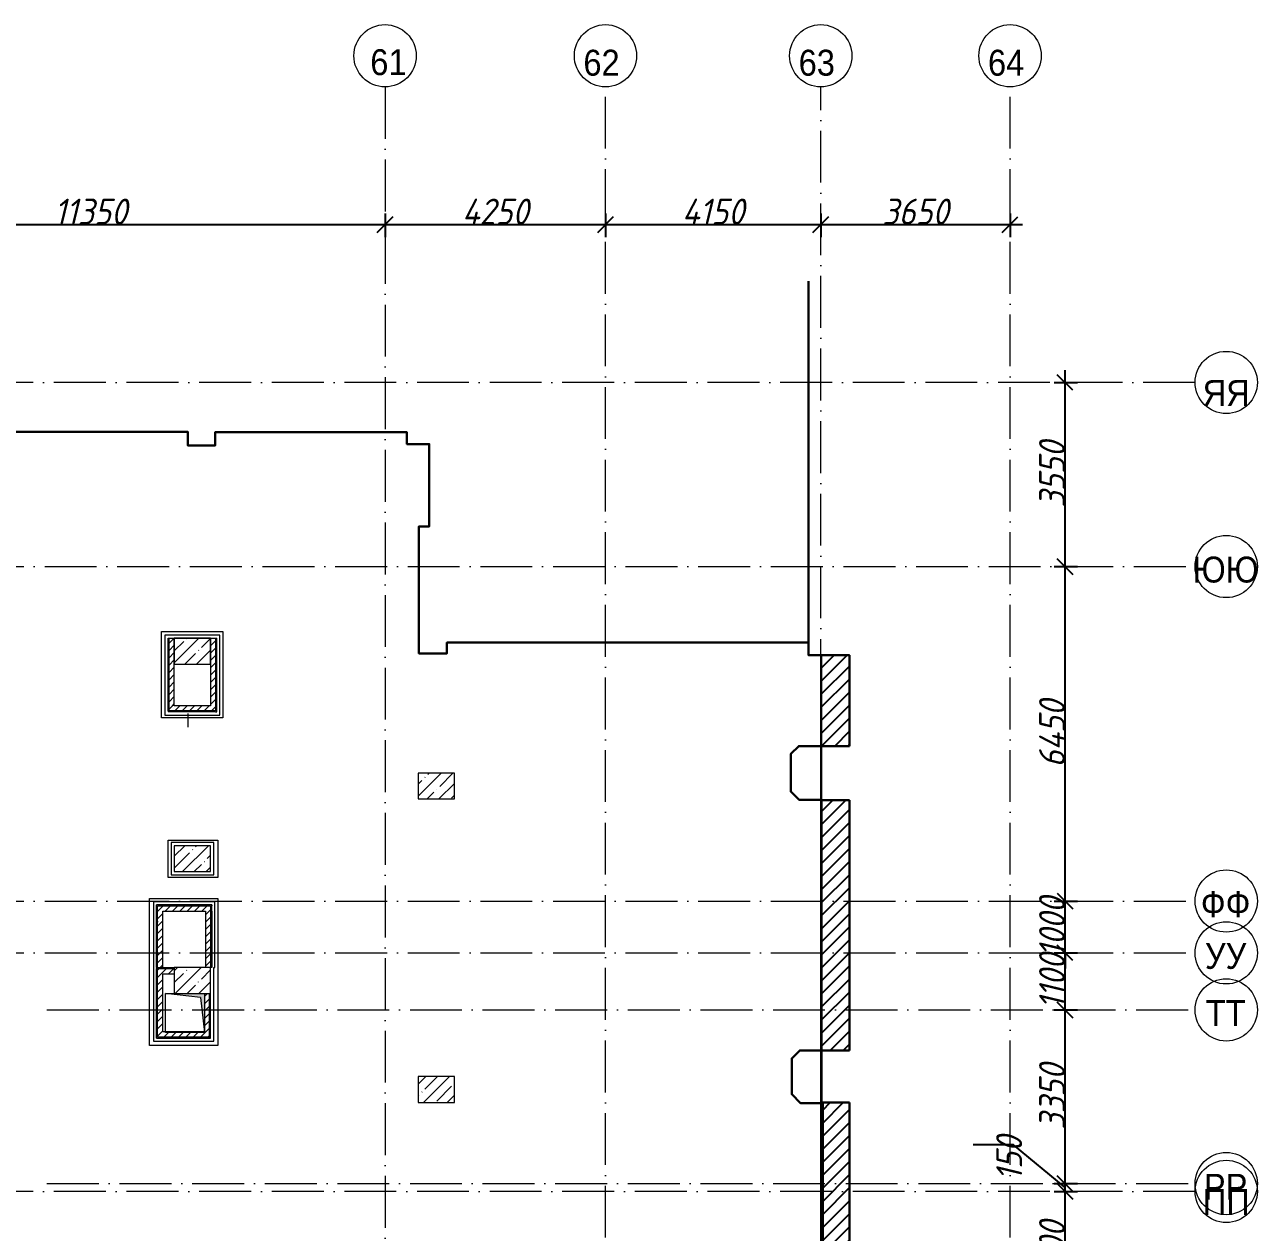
# Model space of a CAD drawing. Header units: millimetres. Extents: x 209 to 1046824, y -248937 to 510758.
# Drawn here: x 668516 to 692283, y 437893 to 461182 of the extents above; entities that cross this region are included whole.
import ezdxf

# ---------------------------------------------------------------- set-up
doc = ezdxf.new("R2010")
doc.units = ezdxf.units.MM
doc.linetypes.add('50_200_ШТРИХ_1Т_ш5_п1_п1_', pattern=[1400, 1000, -200, 0, -200])
for name, color, linetype, lineweight in [('A-ANNO-DIMS', 7, 'Continuous', 9), ('A-WALL', 7, 'Continuous', 5), ('A-WALL-FNSH-1', 7, 'Continuous', 5), ('A-WALL-IDEN', 7, 'Continuous', 9), ('I-WALL', 7, 'Continuous', 5), ('S-COLS', 7, 'Continuous', 9), ('S-COLS-1', 7, 'Continuous', 5), ('Основные линии', 7, 'Continuous', 30)]:
    doc.layers.add(name, color=color, linetype=linetype, lineweight=lineweight)
for name, color, linetype, lineweight, true_color in [('A-DETL-7', 7, 'Continuous', 20, 0x01a6fe), ('I-WALL-15', 7, 'Continuous', 5, 0x787878), ('M-EQPM-1', 7, 'Continuous', 9, 0xaaaaaa), ('M-EQPM-2', 7, 'Continuous', 9, 0xe2e2e2), ('Оси-1', 7, 'Continuous', 20, 0xaaaaaa), ('Оси-2', 7, 'Continuous', 9, 0xaaaaaa), ('Оси-3', 7, '50_200_ШТРИХ_1Т_ш5_п1_п1_', 9, 0xaaaaaa)]:
    doc.layers.add(name, color=color, linetype=linetype, lineweight=lineweight, true_color=true_color)
doc.layers.add('Штриховка', color=7, linetype='Continuous')
doc.styles.add('Arial', font='arial.ttf', dxfattribs={"width": 0.9, "height": 500})
doc.styles.add('ISOCPEUR_I_1', font='isocpeui.ttf', dxfattribs={"width": 0.9, "height": 500})
doc.dimstyles.new('ISO-2_5_0_9К_БОЛЬШОЙ', dxfattribs={"dimscale": 304.8, "dimtxt": 497.990588, "dimasz": 0.984252, "dimexe": 0.787402, "dimexo": 0, "dimgap": 0, "dimtad": 1, "dimdec": 0, "dimzin": 0, "dimdsep": 46, "dimtxsty": 'ISOCPEUR_I_1', "dimblk1": 'OBLIQUE', "dimblk2": 'OBLIQUE', "dimsah": 1, "dimcen": 0.09, "dimdle": 0.787402, "dimazin": 0, "dimtfac": 1, "dimtdec": 4, "dimtix": 1, "dimtmove": 0, "dimatfit": 3, "dimfxl": 1, "dimtvp": 1, "dimtolj": 1, "dimtzin": 0, "dimarcsym": 2})
doc.dimstyles.new('ISO-2_5_0_9К_БОЛЬШОЙ_1', dxfattribs={"dimscale": 304.8, "dimtxt": 497.990588, "dimasz": 0.984252, "dimexe": 0.787402, "dimexo": 0, "dimgap": 0, "dimtad": 1, "dimdec": 0, "dimzin": 0, "dimdsep": 46, "dimtxsty": 'ISOCPEUR_I_1', "dimblk1": 'OBLIQUE', "dimblk2": 'OBLIQUE', "dimsah": 1, "dimcen": 0.09, "dimdle": 0.787402, "dimazin": 0, "dimtfac": 1, "dimtdec": 4, "dimtix": 1, "dimtmove": 1, "dimatfit": 3, "dimfxl": 1, "dimtvp": 1, "dimtolj": 1, "dimtzin": 0, "dimarcsym": 2})
pattern_1 = [(0, (582851.9, 367168.45), (406.4, 101.6), [6.706, -298.094, 6.706, -298.094, -1625.6]), (0, (582851.9, 367168.45), (406.4, 101.6), [-609.6, 6.706, -602.894, 6.706, -298.094, -711.2]), (0, (582851.9, 367168.45), (406.4, 101.6), [-1524, 6.706, -196.494, 6.706, -501.294]), (120, (583004.3, 367219.25), (-291.18818, 301.15272), [6.706, -298.094, 6.706, -298.094, -1625.6]), (120, (583004.3, 367219.25), (-291.18818, 301.15272), [-609.6, 6.706, -602.894, 6.706, -298.094, -711.2]), (120, (583004.3, 367219.25), (-291.18818, 301.15272), [-1524, 6.706, -196.494, 6.706, -501.294]), (240, (583055.1, 367422.45), (-115.21182, -402.75272), [6.706, -298.094, 6.706, -298.094, -1625.6]), (240, (583055.1, 367422.45), (-115.21182, -402.75272), [-609.6, 6.706, -602.894, 6.706, -298.094, -711.2]), (240, (583055.1, 367422.45), (-115.21182, -402.75272), [-1524, 6.706, -196.494, 6.706, -501.294])]
pattern_2 = [(45, (582851.9, 367168.45), (-70.71068, 70.71068), [])]

# ---------------------------------------------------------------- blocks, each defined once
blk = doc.blocks.new('BSC_Колонна _Прямоугольная - 500х700-V306-АИ_План этажа_Стены_2')
at = {"layer": 'S-COLS-1'}
h = blk.add_hatch(dxfattribs=at)
h.set_pattern_fill('FP_175', color=256, style=0, pattern_type=2)
h.set_pattern_definition([(315, (-73481.04, 93600), (228.0985, 228.0985), []), (315, (-73481.04, 93371.9), (228.0985, 228.0985), [403.225, -80.645, 6.706, -73.939])])
h.paths.add_polyline_path([(-250, 350), (-250, -350), (250, -350), (250, 350)])
for p, q in [((250, 350), (-250, 350)), ((-250, 350), (-250, -350)), ((250, -350), (250, 350)), ((-250, -350), (250, -350))]:
    blk.add_line(p, q, dxfattribs=at)
blk = doc.blocks.new('BSC_Колонна _Прямоугольная - 500х700-V309-АИ_План этажа_Стены_2')
at = {"layer": 'S-COLS-1'}
h = blk.add_hatch(dxfattribs=at)
h.set_pattern_fill('FP_178', color=256, style=0, pattern_type=2)
h.set_pattern_definition([(315, (-79331.04, 93600), (228.0985, 228.0985), []), (315, (-79331.04, 93371.9), (228.0985, 228.0985), [403.225, -80.645, 6.706, -73.939])])
h.paths.add_polyline_path([(-250, 350), (-250, -350), (250, -350), (250, 350)])
for p, q in [((250, 350), (-250, 350)), ((-250, 350), (-250, -350)), ((250, -350), (250, 350)), ((-250, -350), (250, -350))]:
    blk.add_line(p, q, dxfattribs=at)
blk = doc.blocks.new('BSC_Колонна _Прямоугольная - 500х700-V362-АИ_План этажа_Стены_2')
at = {"layer": 'S-COLS-1'}
h = blk.add_hatch(dxfattribs=at)
h.set_pattern_fill('FP_221', color=256, style=0, pattern_type=2)
h.set_pattern_definition([(315, (-75580.7, 88900), (228.0985, 228.0985), []), (315, (-75580.7, 88671.9), (228.0985, 228.0985), [403.225, -80.645, 6.706, -73.939])])
h.paths.add_polyline_path([(-250, 350), (-250, -350), (250, -350), (250, 350)])
for p, q in [((250, 350), (-250, 350)), ((250, -350), (250, 350)), ((-250, -230), (-250, -350)), ((-250, -350), (250, -350))]:
    blk.add_line(p, q, dxfattribs=at)
blk = doc.blocks.new('BSC_Колонна _Прямоугольная - 500х700-V363-АИ_План этажа_Стены_2')
at = {"layer": 'S-COLS-1'}
h = blk.add_hatch(dxfattribs=at)
h.set_pattern_fill('FP_222', color=256, style=0, pattern_type=2)
h.set_pattern_definition([(315, (-77930.7, 88900), (228.0985, 228.0985), []), (315, (-77930.7, 88671.9), (228.0985, 228.0985), [403.225, -80.645, 6.706, -73.939])])
h.paths.add_polyline_path([(-250, 350), (-250, -350), (250, -350), (250, 350)])
for p, q in [((250, 350), (-250, 350)), ((-250, 350), (-250, -350)), ((250, -350), (250, 350)), ((-250, -350), (250, -350))]:
    blk.add_line(p, q, dxfattribs=at)
blk = doc.blocks.new('Канал вертикальный прямоугольный - Шахта - значок проема-24087406-АИ_План этажа_Стены_2')
at = {"layer": 'M-EQPM-2'}
blk.add_hatch(color=256, dxfattribs=at).paths.add_polyline_path([(375, 375), (-375, 375), (-375, -375), (-300, 300)])
at = {"layer": 'M-EQPM-1'}
for p, q in [((-375, -375), (-375, 375)), ((-375, 375), (375, 375)), ((-300, 300), (-375, -375)), ((-300, 300), (375, 375)), ((375, 375), (375, -375)), ((375, -375), (-375, -375))]:
    blk.add_line(p, q, dxfattribs=at)
blk = doc.blocks.new('Ось сетки - Круг_Ø6_00__ISO-2_5_0_9K_-17386508-АИ_План этажа_Стены_3')
at = {"layer": 'Оси-1'}
blk.add_circle((0, 0), 3, dxfattribs=at)
blk = doc.blocks.new('_Oblique')
at = {"color": 0, "linetype": 'ByBlock', "lineweight": -2}
blk.add_line((-0.5, -0.5), (0.5, 0.5), dxfattribs=at)
blk = doc.blocks.new('*D2193')
at = {"layer": 'A-ANNO-DIMS', "color": 0, "lineweight": -2, "transparency": 16777216}
for p, q in [((688575, 436042), (688575, 438922)), ((688363, 438682), (688815, 438682)), ((688363, 436282), (688815, 436282))]:
    blk.add_line(p, q, dxfattribs=at)
at = {"layer": 'Defpoints', "color": 0, "lineweight": 30, "transparency": 16777216}
for p in [(688363, 438682), (688575, 438682), (688363, 436282)]:
    blk.add_point(p, dxfattribs=at)
at = {"layer": 'A-ANNO-DIMS', "color": 0, "lineweight": -2, "transparency": 16777216, "xscale": 300, "yscale": 300, "zscale": 300}
for p, rotation in [((688575, 438682), 90), ((688575, 436282), 270)]:
    blk.add_blockref('_Oblique', p, dxfattribs=dict(at, rotation=rotation))
at = {"layer": 'A-ANNO-DIMS', "color": 0, "transparency": 16777216, "insert": (688325, 437482), "char_height": 500, "width": 1562.92, "attachment_point": 5, "rotation": 90, "style": 'ISOCPEUR_I_1'}
blk.add_mtext('\\A1;2400', dxfattribs=at)
blk = doc.blocks.new('*D2194')
at = {"layer": 'A-ANNO-DIMS', "color": 0, "lineweight": -2, "transparency": 16777216}
for p, q in [((687581, 439580), (686802, 439580)), ((688575, 438757), (687581, 439580)), ((688575, 438442), (688575, 439072)), ((688363, 438832), (688815, 438832)), ((688363, 438682), (688815, 438682))]:
    blk.add_line(p, q, dxfattribs=at)
at = {"layer": 'Defpoints', "color": 0, "lineweight": 30, "transparency": 16777216}
for p in [(688363, 438832), (688575, 438832), (688363, 438682)]:
    blk.add_point(p, dxfattribs=at)
at = {"layer": 'A-ANNO-DIMS', "color": 0, "lineweight": -2, "transparency": 16777216, "xscale": 300, "yscale": 300, "zscale": 300}
for p, rotation in [((688575, 438832), 90), ((688575, 438682), 270)]:
    blk.add_blockref('_Oblique', p, dxfattribs=dict(at, rotation=rotation))
at = {"layer": 'A-ANNO-DIMS', "color": 0, "transparency": 16777216, "insert": (687248, 438891), "char_height": 500, "width": 1022.8, "attachment_point": 1, "rotation": 90, "line_spacing_factor": 1.149209, "style": 'ISOCPEUR_I_1'}
blk.add_mtext('\\A1;150', dxfattribs=at)
blk = doc.blocks.new('*D2195')
at = {"layer": 'A-ANNO-DIMS', "color": 0, "lineweight": -2, "transparency": 16777216}
for p, q in [((688575, 438592), (688575, 442422)), ((688363, 442182), (688815, 442182)), ((688363, 438832), (688815, 438832))]:
    blk.add_line(p, q, dxfattribs=at)
at = {"layer": 'Defpoints', "color": 0, "lineweight": 30, "transparency": 16777216}
for p in [(688363, 442182), (688575, 442182), (688363, 438832)]:
    blk.add_point(p, dxfattribs=at)
at = {"layer": 'A-ANNO-DIMS', "color": 0, "lineweight": -2, "transparency": 16777216, "xscale": 300, "yscale": 300, "zscale": 300}
for p, rotation in [((688575, 442182), 90), ((688575, 438832), 270)]:
    blk.add_blockref('_Oblique', p, dxfattribs=dict(at, rotation=rotation))
at = {"layer": 'A-ANNO-DIMS', "color": 0, "transparency": 16777216, "insert": (688325, 440507), "char_height": 500, "width": 1516.96, "attachment_point": 5, "rotation": 90, "style": 'ISOCPEUR_I_1'}
blk.add_mtext('\\A1;3350', dxfattribs=at)
blk = doc.blocks.new('*D2196')
at = {"layer": 'A-ANNO-DIMS', "color": 0, "lineweight": -2, "transparency": 16777216}
for p, q in [((688575, 441942), (688575, 443522)), ((688363, 443282), (688815, 443282)), ((688363, 442182), (688815, 442182))]:
    blk.add_line(p, q, dxfattribs=at)
at = {"layer": 'Defpoints', "color": 0, "lineweight": 30, "transparency": 16777216}
for p in [(688363, 443282), (688575, 443282), (688363, 442182)]:
    blk.add_point(p, dxfattribs=at)
at = {"layer": 'A-ANNO-DIMS', "color": 0, "lineweight": -2, "transparency": 16777216, "xscale": 300, "yscale": 300, "zscale": 300}
for p, rotation in [((688575, 443282), 90), ((688575, 442182), 270)]:
    blk.add_blockref('_Oblique', p, dxfattribs=dict(at, rotation=rotation))
at = {"layer": 'A-ANNO-DIMS', "color": 0, "transparency": 16777216, "insert": (688325, 442732), "char_height": 500, "width": 1287.11, "attachment_point": 5, "rotation": 90, "style": 'ISOCPEUR_I_1'}
blk.add_mtext('\\A1;1100', dxfattribs=at)
blk = doc.blocks.new('*D2197')
at = {"layer": 'A-ANNO-DIMS', "color": 0, "lineweight": -2, "transparency": 16777216}
for p, q in [((688575, 444282), (688575, 444582)), ((688363, 444282), (688815, 444282)), ((688575, 443282), (688575, 444282)), ((688363, 443282), (688815, 443282)), ((688575, 443282), (688575, 442982))]:
    blk.add_line(p, q, dxfattribs=at)
at = {"layer": 'Defpoints', "color": 0, "lineweight": 30, "transparency": 16777216}
for p in [(688363, 444282), (688575, 444282), (688363, 443282)]:
    blk.add_point(p, dxfattribs=at)
at = {"layer": 'A-ANNO-DIMS', "color": 0, "lineweight": -2, "transparency": 16777216, "xscale": 300, "yscale": 300, "zscale": 300}
for p, rotation in [((688575, 444282), 270), ((688575, 443282), 90)]:
    blk.add_blockref('_Oblique', p, dxfattribs=dict(at, rotation=rotation))
at = {"layer": 'A-ANNO-DIMS', "color": 0, "transparency": 16777216, "insert": (688325, 443782), "char_height": 500, "width": 1402.04, "attachment_point": 5, "rotation": 90, "style": 'ISOCPEUR_I_1'}
blk.add_mtext('\\A1;1000', dxfattribs=at)
blk = doc.blocks.new('*D2198')
at = {"layer": 'A-ANNO-DIMS', "color": 0, "lineweight": -2, "transparency": 16777216}
for p, q in [((688575, 444042), (688575, 450972)), ((688363, 450732), (688815, 450732)), ((688363, 444282), (688815, 444282))]:
    blk.add_line(p, q, dxfattribs=at)
at = {"layer": 'Defpoints', "color": 0, "lineweight": 30, "transparency": 16777216}
for p in [(688363, 450732), (688575, 450732), (688363, 444282)]:
    blk.add_point(p, dxfattribs=at)
at = {"layer": 'A-ANNO-DIMS', "color": 0, "lineweight": -2, "transparency": 16777216, "xscale": 300, "yscale": 300, "zscale": 300}
for p, rotation in [((688575, 450732), 90), ((688575, 444282), 270)]:
    blk.add_blockref('_Oblique', p, dxfattribs=dict(at, rotation=rotation))
at = {"layer": 'A-ANNO-DIMS', "color": 0, "transparency": 16777216, "insert": (688325, 447507), "char_height": 500, "width": 1562.92, "attachment_point": 5, "rotation": 90, "style": 'ISOCPEUR_I_1'}
blk.add_mtext('\\A1;6450', dxfattribs=at)
blk = doc.blocks.new('*D2199')
at = {"layer": 'A-ANNO-DIMS', "color": 0, "lineweight": -2, "transparency": 16777216}
for p, q in [((688575, 450492), (688575, 454522)), ((688363, 454282), (688815, 454282)), ((688363, 450732), (688815, 450732))]:
    blk.add_line(p, q, dxfattribs=at)
at = {"layer": 'Defpoints', "color": 0, "lineweight": 30, "transparency": 16777216}
for p in [(688363, 454282), (688575, 454282), (688363, 450732)]:
    blk.add_point(p, dxfattribs=at)
at = {"layer": 'A-ANNO-DIMS', "color": 0, "lineweight": -2, "transparency": 16777216, "xscale": 300, "yscale": 300, "zscale": 300}
for p, rotation in [((688575, 454282), 90), ((688575, 450732), 270)]:
    blk.add_blockref('_Oblique', p, dxfattribs=dict(at, rotation=rotation))
at = {"layer": 'A-ANNO-DIMS', "color": 0, "transparency": 16777216, "insert": (688325, 452507), "char_height": 500, "width": 1516.96, "attachment_point": 5, "rotation": 90, "style": 'ISOCPEUR_I_1'}
blk.add_mtext('\\A1;3550', dxfattribs=at)
blk = doc.blocks.new('*D2174')
at = {"layer": 'A-ANNO-DIMS', "color": 0, "lineweight": -2, "transparency": 16777216}
for p, q in [((688575, 436042), (688575, 438922)), ((688363, 438682), (688815, 438682)), ((688363, 436282), (688815, 436282))]:
    blk.add_line(p, q, dxfattribs=at)
at = {"layer": 'Defpoints', "color": 0, "lineweight": 30, "transparency": 16777216}
for p in [(688363, 438682), (688575, 438682), (688363, 436282)]:
    blk.add_point(p, dxfattribs=at)
at = {"layer": 'A-ANNO-DIMS', "color": 0, "lineweight": -2, "transparency": 16777216, "xscale": 300, "yscale": 300, "zscale": 300}
for p, rotation in [((688575, 438682), 90), ((688575, 436282), 270)]:
    blk.add_blockref('_Oblique', p, dxfattribs=dict(at, rotation=rotation))
at = {"layer": 'A-ANNO-DIMS', "color": 0, "transparency": 16777216, "insert": (688325, 437482), "char_height": 500, "width": 1562.92, "attachment_point": 5, "rotation": 90, "style": 'ISOCPEUR_I_1'}
blk.add_mtext('\\A1;2400', dxfattribs=at)
blk = doc.blocks.new('*D2175')
at = {"layer": 'A-ANNO-DIMS', "color": 0, "lineweight": -2, "transparency": 16777216}
for p, q in [((687581, 439580), (686802, 439580)), ((688575, 438757), (687581, 439580)), ((688575, 438442), (688575, 439072)), ((688363, 438832), (688815, 438832)), ((688363, 438682), (688815, 438682))]:
    blk.add_line(p, q, dxfattribs=at)
at = {"layer": 'Defpoints', "color": 0, "lineweight": 30, "transparency": 16777216}
for p in [(688363, 438832), (688575, 438832), (688363, 438682)]:
    blk.add_point(p, dxfattribs=at)
at = {"layer": 'A-ANNO-DIMS', "color": 0, "lineweight": -2, "transparency": 16777216, "xscale": 300, "yscale": 300, "zscale": 300}
for p, rotation in [((688575, 438832), 90), ((688575, 438682), 270)]:
    blk.add_blockref('_Oblique', p, dxfattribs=dict(at, rotation=rotation))
at = {"layer": 'A-ANNO-DIMS', "color": 0, "transparency": 16777216, "insert": (687248, 438891), "char_height": 500, "width": 1022.8, "attachment_point": 1, "rotation": 90, "line_spacing_factor": 1.149209, "style": 'ISOCPEUR_I_1'}
blk.add_mtext('\\A1;150', dxfattribs=at)
blk = doc.blocks.new('*D2176')
at = {"layer": 'A-ANNO-DIMS', "color": 0, "lineweight": -2, "transparency": 16777216}
for p, q in [((688575, 438592), (688575, 442422)), ((688363, 442182), (688815, 442182)), ((688363, 438832), (688815, 438832))]:
    blk.add_line(p, q, dxfattribs=at)
at = {"layer": 'Defpoints', "color": 0, "lineweight": 30, "transparency": 16777216}
for p in [(688363, 442182), (688575, 442182), (688363, 438832)]:
    blk.add_point(p, dxfattribs=at)
at = {"layer": 'A-ANNO-DIMS', "color": 0, "lineweight": -2, "transparency": 16777216, "xscale": 300, "yscale": 300, "zscale": 300}
for p, rotation in [((688575, 442182), 90), ((688575, 438832), 270)]:
    blk.add_blockref('_Oblique', p, dxfattribs=dict(at, rotation=rotation))
at = {"layer": 'A-ANNO-DIMS', "color": 0, "transparency": 16777216, "insert": (688325, 440507), "char_height": 500, "width": 1516.96, "attachment_point": 5, "rotation": 90, "style": 'ISOCPEUR_I_1'}
blk.add_mtext('\\A1;3350', dxfattribs=at)
blk = doc.blocks.new('*D2177')
at = {"layer": 'A-ANNO-DIMS', "color": 0, "lineweight": -2, "transparency": 16777216}
for p, q in [((688575, 441942), (688575, 443522)), ((688363, 443282), (688815, 443282)), ((688363, 442182), (688815, 442182))]:
    blk.add_line(p, q, dxfattribs=at)
at = {"layer": 'Defpoints', "color": 0, "lineweight": 30, "transparency": 16777216}
for p in [(688363, 443282), (688575, 443282), (688363, 442182)]:
    blk.add_point(p, dxfattribs=at)
at = {"layer": 'A-ANNO-DIMS', "color": 0, "lineweight": -2, "transparency": 16777216, "xscale": 300, "yscale": 300, "zscale": 300}
for p, rotation in [((688575, 443282), 90), ((688575, 442182), 270)]:
    blk.add_blockref('_Oblique', p, dxfattribs=dict(at, rotation=rotation))
at = {"layer": 'A-ANNO-DIMS', "color": 0, "transparency": 16777216, "insert": (688325, 442732), "char_height": 500, "width": 1287.11, "attachment_point": 5, "rotation": 90, "style": 'ISOCPEUR_I_1'}
blk.add_mtext('\\A1;1100', dxfattribs=at)
blk = doc.blocks.new('*D2178')
at = {"layer": 'A-ANNO-DIMS', "color": 0, "lineweight": -2, "transparency": 16777216}
for p, q in [((688575, 444282), (688575, 444582)), ((688363, 444282), (688815, 444282)), ((688575, 443282), (688575, 444282)), ((688363, 443282), (688815, 443282)), ((688575, 443282), (688575, 442982))]:
    blk.add_line(p, q, dxfattribs=at)
at = {"layer": 'Defpoints', "color": 0, "lineweight": 30, "transparency": 16777216}
for p in [(688363, 444282), (688575, 444282), (688363, 443282)]:
    blk.add_point(p, dxfattribs=at)
at = {"layer": 'A-ANNO-DIMS', "color": 0, "lineweight": -2, "transparency": 16777216, "xscale": 300, "yscale": 300, "zscale": 300}
for p, rotation in [((688575, 444282), 270), ((688575, 443282), 90)]:
    blk.add_blockref('_Oblique', p, dxfattribs=dict(at, rotation=rotation))
at = {"layer": 'A-ANNO-DIMS', "color": 0, "transparency": 16777216, "insert": (688325, 443782), "char_height": 500, "width": 1402.04, "attachment_point": 5, "rotation": 90, "style": 'ISOCPEUR_I_1'}
blk.add_mtext('\\A1;1000', dxfattribs=at)
blk = doc.blocks.new('*D2179')
at = {"layer": 'A-ANNO-DIMS', "color": 0, "lineweight": -2, "transparency": 16777216}
for p, q in [((688575, 444042), (688575, 450972)), ((688363, 450732), (688815, 450732)), ((688363, 444282), (688815, 444282))]:
    blk.add_line(p, q, dxfattribs=at)
at = {"layer": 'Defpoints', "color": 0, "lineweight": 30, "transparency": 16777216}
for p in [(688363, 450732), (688575, 450732), (688363, 444282)]:
    blk.add_point(p, dxfattribs=at)
at = {"layer": 'A-ANNO-DIMS', "color": 0, "lineweight": -2, "transparency": 16777216, "xscale": 300, "yscale": 300, "zscale": 300}
for p, rotation in [((688575, 450732), 90), ((688575, 444282), 270)]:
    blk.add_blockref('_Oblique', p, dxfattribs=dict(at, rotation=rotation))
at = {"layer": 'A-ANNO-DIMS', "color": 0, "transparency": 16777216, "insert": (688325, 447507), "char_height": 500, "width": 1562.92, "attachment_point": 5, "rotation": 90, "style": 'ISOCPEUR_I_1'}
blk.add_mtext('\\A1;6450', dxfattribs=at)
blk = doc.blocks.new('*D2180')
at = {"layer": 'A-ANNO-DIMS', "color": 0, "lineweight": -2, "transparency": 16777216}
for p, q in [((688575, 450492), (688575, 454522)), ((688363, 454282), (688815, 454282)), ((688363, 450732), (688815, 450732))]:
    blk.add_line(p, q, dxfattribs=at)
at = {"layer": 'Defpoints', "color": 0, "lineweight": 30, "transparency": 16777216}
for p in [(688363, 454282), (688575, 454282), (688363, 450732)]:
    blk.add_point(p, dxfattribs=at)
at = {"layer": 'A-ANNO-DIMS', "color": 0, "lineweight": -2, "transparency": 16777216, "xscale": 300, "yscale": 300, "zscale": 300}
for p, rotation in [((688575, 454282), 90), ((688575, 450732), 270)]:
    blk.add_blockref('_Oblique', p, dxfattribs=dict(at, rotation=rotation))
at = {"layer": 'A-ANNO-DIMS', "color": 0, "transparency": 16777216, "insert": (688325, 452507), "char_height": 500, "width": 1516.96, "attachment_point": 5, "rotation": 90, "style": 'ISOCPEUR_I_1'}
blk.add_mtext('\\A1;3550', dxfattribs=at)
blk = doc.blocks.new('*D2184')
at = {"layer": 'A-ANNO-DIMS', "color": 0, "lineweight": -2, "transparency": 16777216}
for p, q in [((664115, 457539), (664115, 457087)), ((675465, 457539), (675465, 457087)), ((663875, 457327), (675705, 457327))]:
    blk.add_line(p, q, dxfattribs=at)
at = {"layer": 'Defpoints', "color": 0, "lineweight": 30, "transparency": 16777216}
for p in [(664115, 457539), (675465, 457539), (675465, 457327)]:
    blk.add_point(p, dxfattribs=at)
at = {"layer": 'A-ANNO-DIMS', "color": 0, "lineweight": -2, "transparency": 16777216, "xscale": 300, "yscale": 300, "zscale": 300, "rotation": 180}
blk.add_blockref('_Oblique', (664115, 457327), dxfattribs=at)
at = {"layer": 'A-ANNO-DIMS', "color": 0, "lineweight": -2, "transparency": 16777216, "xscale": 300, "yscale": 300, "zscale": 300}
blk.add_blockref('_Oblique', (675465, 457327), dxfattribs=at)
at = {"layer": 'A-ANNO-DIMS', "color": 0, "transparency": 16777216, "insert": (669790, 457577), "char_height": 500, "width": 1666.35, "attachment_point": 5, "style": 'ISOCPEUR_I_1'}
blk.add_mtext('\\A1;11350', dxfattribs=at)
blk = doc.blocks.new('*D2185')
at = {"layer": 'A-ANNO-DIMS', "color": 0, "lineweight": -2, "transparency": 16777216}
for p, q in [((675465, 457539), (675465, 457087)), ((679715, 457539), (679715, 457087)), ((675225, 457327), (679955, 457327))]:
    blk.add_line(p, q, dxfattribs=at)
at = {"layer": 'Defpoints', "color": 0, "lineweight": 30, "transparency": 16777216}
for p in [(675465, 457539), (679715, 457539), (679715, 457327)]:
    blk.add_point(p, dxfattribs=at)
at = {"layer": 'A-ANNO-DIMS', "color": 0, "lineweight": -2, "transparency": 16777216, "xscale": 300, "yscale": 300, "zscale": 300, "rotation": 180}
blk.add_blockref('_Oblique', (675465, 457327), dxfattribs=at)
at = {"layer": 'A-ANNO-DIMS', "color": 0, "lineweight": -2, "transparency": 16777216, "xscale": 300, "yscale": 300, "zscale": 300}
blk.add_blockref('_Oblique', (679715, 457327), dxfattribs=at)
at = {"layer": 'A-ANNO-DIMS', "color": 0, "transparency": 16777216, "insert": (677590, 457577), "char_height": 500, "width": 1562.92, "attachment_point": 5, "style": 'ISOCPEUR_I_1'}
blk.add_mtext('\\A1;4250', dxfattribs=at)
blk = doc.blocks.new('*D2186')
at = {"layer": 'A-ANNO-DIMS', "color": 0, "lineweight": -2, "transparency": 16777216}
for p, q in [((679715, 457539), (679715, 457087)), ((683865, 457539), (683865, 457087)), ((679475, 457327), (684105, 457327))]:
    blk.add_line(p, q, dxfattribs=at)
at = {"layer": 'Defpoints', "color": 0, "lineweight": 30, "transparency": 16777216}
for p in [(679715, 457539), (683865, 457539), (683865, 457327)]:
    blk.add_point(p, dxfattribs=at)
at = {"layer": 'A-ANNO-DIMS', "color": 0, "lineweight": -2, "transparency": 16777216, "xscale": 300, "yscale": 300, "zscale": 300, "rotation": 180}
blk.add_blockref('_Oblique', (679715, 457327), dxfattribs=at)
at = {"layer": 'A-ANNO-DIMS', "color": 0, "lineweight": -2, "transparency": 16777216, "xscale": 300, "yscale": 300, "zscale": 300}
blk.add_blockref('_Oblique', (683865, 457327), dxfattribs=at)
at = {"layer": 'A-ANNO-DIMS', "color": 0, "transparency": 16777216, "insert": (681790, 457577), "char_height": 500, "width": 1448, "attachment_point": 5, "style": 'ISOCPEUR_I_1'}
blk.add_mtext('\\A1;4150', dxfattribs=at)
blk = doc.blocks.new('*D2187')
at = {"layer": 'A-ANNO-DIMS', "color": 0, "lineweight": -2, "transparency": 16777216}
for p, q in [((683865, 457539), (683865, 457087)), ((687515, 457539), (687515, 457087)), ((683625, 457327), (687755, 457327))]:
    blk.add_line(p, q, dxfattribs=at)
at = {"layer": 'Defpoints', "color": 0, "lineweight": 30, "transparency": 16777216}
for p in [(683865, 457539), (687515, 457539), (687515, 457327)]:
    blk.add_point(p, dxfattribs=at)
at = {"layer": 'A-ANNO-DIMS', "color": 0, "lineweight": -2, "transparency": 16777216, "xscale": 300, "yscale": 300, "zscale": 300, "rotation": 180}
blk.add_blockref('_Oblique', (683865, 457327), dxfattribs=at)
at = {"layer": 'A-ANNO-DIMS', "color": 0, "lineweight": -2, "transparency": 16777216, "xscale": 300, "yscale": 300, "zscale": 300}
blk.add_blockref('_Oblique', (687515, 457327), dxfattribs=at)
at = {"layer": 'A-ANNO-DIMS', "color": 0, "transparency": 16777216, "insert": (685690, 457577), "char_height": 500, "width": 1516.96, "attachment_point": 5, "style": 'ISOCPEUR_I_1'}
blk.add_mtext('\\A1;3650', dxfattribs=at)

msp = doc.modelspace()

# ---------------------------------------------------------------- hatches: boundary and pattern name
at = {"layer": 'I-WALL', "true_color": 0x000000}
h = msp.add_hatch(dxfattribs=at)
h.set_pattern_fill('FP_4', color=18, style=0, pattern_type=2)
h.set_pattern_definition(pattern_2)
h.paths.add_polyline_path([(671401.9, 448049.1), (671401.9, 449349.1), (671301.9, 449349.1), (671301.9, 448049.1)])
h = msp.add_hatch(dxfattribs=at)
h.set_pattern_fill('FP_4', color=18, style=0, pattern_type=2)
h.set_pattern_definition(pattern_2)
h.paths.add_polyline_path([(672198.6, 447949.1), (672198.6, 449349.1), (672098.6, 449349.1), (672098.6, 447949.1)])
h = msp.add_hatch(dxfattribs=at)
h.set_pattern_fill('FP_4', color=18, style=0, pattern_type=2)
h.set_pattern_definition(pattern_2)
h.paths.add_polyline_path([(672098.6, 447949.1), (672098.6, 448049.1), (671301.9, 448049.1), (671301.9, 447949.1)])
h = msp.add_hatch(dxfattribs=at)
h.set_pattern_fill('FP_4', color=18, style=0, pattern_type=2)
h.set_pattern_definition(pattern_2)
h.paths.add_polyline_path([(671078.1, 442999.1), (671178.1, 442999.1), (671178.1, 444187.8), (671078.1, 444187.8), (671078.1, 443163.3)])
h = msp.add_hatch(dxfattribs=at)
h.set_pattern_fill('FP_4', color=18, style=0, pattern_type=2)
h.set_pattern_definition(pattern_2)
h.paths.add_polyline_path([(672001.9, 444087.8), (672101.9, 444087.8), (672101.9, 444187.8), (671178.1, 444187.8), (671178.1, 444087.8)])
h = msp.add_hatch(dxfattribs=at)
h.set_pattern_fill('FP_4', color=18, style=0, pattern_type=2)
h.set_pattern_definition(pattern_2)
h.paths.add_polyline_path([(672101.9, 442999.1), (672101.9, 444087.8), (672001.9, 444087.8), (672001.9, 442999.1)])
h = msp.add_hatch(dxfattribs=at)
h.set_pattern_fill('FP_4', color=18, style=0, pattern_type=2)
h.set_pattern_definition(pattern_2)
h.paths.add_polyline_path([(671401.9, 442879.1), (671401.9, 442979.1), (671078.1, 442979.1), (671078.1, 442879.1), (671178.1, 442879.1)])
h = msp.add_hatch(dxfattribs=at)
h.set_pattern_fill('FP_4', color=18, style=0, pattern_type=2)
h.set_pattern_definition(pattern_2)
h.paths.add_polyline_path([(671078.1, 441659.5), (671178.1, 441659.5), (671178.1, 442879.1), (671078.1, 442879.1), (671078.1, 441739.4)])
h = msp.add_hatch(dxfattribs=at)
h.set_pattern_fill('FP_4', color=18, style=0, pattern_type=2)
h.set_pattern_definition(pattern_2)
h.paths.add_polyline_path([(672081.9, 441759.5), (672081.9, 442499.1), (671981.9, 442499.1), (671981.9, 441759.5)])
h = msp.add_hatch(dxfattribs=at)
h.set_pattern_fill('FP_4', color=18, style=0, pattern_type=2)
h.set_pattern_definition(pattern_2)
h.paths.add_polyline_path([(672081.9, 441659.5), (672081.9, 441759.5), (671981.9, 441759.5), (671980.7, 441759.5), (671178.1, 441759.5), (671178.1, 441659.5)])
at = {"layer": 'I-WALL-15', "true_color": 0x000000}
h = msp.add_hatch(dxfattribs=at)
h.set_pattern_fill('FP_3', color=18, style=0, pattern_type=2)
h.set_pattern_definition(pattern_1)
h.paths.add_polyline_path([(671301.9, 447949.1), (671301.9, 449349.1), (671281.9, 449349.1), (671281.9, 447949.1)])
h = msp.add_hatch(dxfattribs=at)
h.set_pattern_fill('FP_3', color=18, style=0, pattern_type=2)
h.set_pattern_definition(pattern_1)
h.paths.add_polyline_path([(672218.6, 447929.1), (672218.6, 449349.1), (672198.6, 449349.1), (672198.6, 447929.1)])
h = msp.add_hatch(dxfattribs=at)
h.set_pattern_fill('FP_3', color=18, style=0, pattern_type=2)
h.set_pattern_definition(pattern_1)
h.paths.add_polyline_path([(671281.9, 447929.1), (672198.6, 447929.1), (672198.6, 447949.1), (671281.9, 447949.1)])
h = msp.add_hatch(dxfattribs=at)
h.set_pattern_fill('FP_3', color=18, style=0, pattern_type=2)
h.set_pattern_definition(pattern_1)
h.paths.add_polyline_path([(671078.1, 442999.1), (671078.1, 444207.8), (671058.1, 444207.8), (671058.1, 442999.1)])
h = msp.add_hatch(dxfattribs=at)
h.set_pattern_fill('FP_3', color=18, style=0, pattern_type=2)
h.set_pattern_definition(pattern_1)
h.paths.add_polyline_path([(672101.9, 444187.8), (672121.9, 444187.8), (672121.9, 444207.8), (671078.1, 444207.8), (671078.1, 444187.8), (671178.1, 444187.8)])
h = msp.add_hatch(dxfattribs=at)
h.set_pattern_fill('FP_3', color=18, style=0, pattern_type=2)
h.set_pattern_definition(pattern_1)
h.paths.add_polyline_path([(672121.9, 442999.1), (672121.9, 444187.8), (672101.9, 444187.8), (672101.9, 442999.1)])
h = msp.add_hatch(dxfattribs=at)
h.set_pattern_fill('FP_3', color=18, style=0, pattern_type=2)
h.set_pattern_definition(pattern_1)
h.paths.add_polyline_path([(671401.9, 442979.1), (671401.9, 442999.1), (671058.1, 442999.1), (671058.1, 442979.1), (671078.1, 442979.1)])
h = msp.add_hatch(dxfattribs=at)
h.set_pattern_fill('FP_3', color=18, style=0, pattern_type=2)
h.set_pattern_definition(pattern_1)
h.paths.add_polyline_path([(671078.1, 441639.5), (671078.1, 442979.1), (671058.1, 442979.1), (671058.1, 441639.5)])
h = msp.add_hatch(dxfattribs=at)
h.set_pattern_fill('FP_3', color=18, style=0, pattern_type=2)
h.set_pattern_definition(pattern_1)
h.paths.add_polyline_path([(672081.9, 441659.5), (672101.9, 441659.5), (672101.9, 442499.1), (672081.9, 442499.1), (672081.9, 441739.4)])
h = msp.add_hatch(dxfattribs=at)
h.set_pattern_fill('FP_3', color=18, style=0, pattern_type=2)
h.set_pattern_definition(pattern_1)
h.paths.add_polyline_path([(671078.1, 441639.5), (672101.9, 441639.5), (672101.9, 441659.5), (671078.1, 441659.5)])
at = {"layer": 'S-COLS-1', "true_color": 0x000000}
h = msp.add_hatch(dxfattribs=at)
h.set_pattern_fill('FP_1', color=18, style=0, pattern_type=2)
h.set_pattern_definition([(45, (582851.9, 367168.45), (-228.0985, 228.0985), []), (45, (583080, 367168.45), (-228.0985, 228.0985), [403.225, -80.645, 6.706, -73.939])])
h.paths.add_polyline_path([(672101.9, 448849.1), (672101.9, 449349.1), (671401.9, 449349.1), (671401.9, 448849.1)])
at = {"layer": 'Штриховка', "transparency": 33554559}
h = msp.add_hatch(dxfattribs=at)
h.set_pattern_fill('ANSI31', color=1, scale=56)
h.paths.add_polyline_path([(684418.7, 449020.4), (683874.8, 449020.4), (683874.8, 447270.4), (684418.7, 447270.4)])
h.paths.add_polyline_path([(684418.7, 446226.6), (683880.4, 446226.6), (683880.4, 441400.8), (684418.7, 441400.8)])
h.paths.add_polyline_path([(684418.7, 440395.8), (683880.4, 440395.8), (683880.4, 441400.8), (683874.8, 441400.8), (683874.8, 440385.5), (683902.5, 440385.5), (683902.5, 437645.5), (684418.7, 437645.5)])
h.paths.add_polyline_path([(684418.7, 437096.3), (683907.5, 437096.3), (683907.5, 432055.5), (684418.7, 432055.5)])
h.paths.add_polyline_path([(684418.7, 431332.7), (683908.5, 431332.7), (683908.5, 429030.5), (684418.7, 429030.5)])
h.paths.add_polyline_path([(684418.7, 428103.9), (683915.5, 428103.9), (683915.5, 423708.5), (684418.7, 423708.5)])

# ---------------------------------------------------------------- linework, layer by layer
at = {"lineweight": 30}
for points in [[(683902.5, 437645.5), (683902.5, 440385.5), (683474.5, 440385.5), (683304.8, 440555.2), (683304.8, 441245.2), (683460.4, 441400.8), (683880.4, 441400.8), (683880.4, 446230.8), (683450.4, 446230.8), (683287.8, 446393.4), (683287.8, 447118.4), (683439.8, 447270.4), (683874.8, 447270.4), (683874.8, 449020.4), (683629.8, 449020.4), (683629.8, 449265.4), (683629.8, 456237.4)], [(676117.8, 449055.4), (676117.8, 451505.4), (676137.8, 451505.4), (676317.8, 451505.4), (676317.8, 453092.4), (676117.8, 453092.4), (675887.8, 453092.4), (675887.8, 453322.4), (672187.8, 453322.4), (672187.8, 453066.4), (671663.8, 453066.4), (671663.8, 453329.4), (666313.8, 453329.4)], [(683629.8, 449265.4), (676657.8, 449265.4), (676657.8, 449055.4), (676117.8, 449055.4), (676117.8, 449055.4)]]:
    msp.add_lwpolyline(points, dxfattribs=at)
at = {"layer": 'A-DETL-7', "color": 18, "true_color": 0x000000}
for p, q in [((671157.2, 449476.7), (672337.2, 449476.7)), ((671157.2, 447816.7), (671157.2, 449476.7)), ((672337.2, 449476.7), (672337.2, 447816.7)), ((672337.2, 447816.7), (671157.2, 447816.7)), ((671281.4, 445457.8), (672241.4, 445457.8)), ((671281.4, 444737.8), (671281.4, 445457.8)), ((672241.4, 445457.8), (672241.4, 444737.8)), ((672241.4, 444737.8), (671281.4, 444737.8)), ((670923.3, 444330.4), (672241.4, 444330.4)), ((670923.3, 441492.8), (670923.3, 444330.4)), ((672241.4, 444330.4), (672241.4, 441492.8)), ((672241.4, 441492.8), (670923.3, 441492.8))]:
    msp.add_line(p, q, dxfattribs=at)
at = {"layer": 'A-WALL', "color": 18, "true_color": 0x000000}
for p, q in [((671221.9, 449409.1), (671221.9, 447869.1)), ((672278.6, 449409.1), (671221.9, 449409.1)), ((671281.9, 447949.1), (671281.9, 449349.1)), ((671281.9, 449349.1), (672218.6, 449349.1)), ((671301.9, 447949.1), (671301.9, 449349.1)), ((672198.6, 449349.1), (672198.6, 447949.1)), ((672218.6, 447929.1), (672218.6, 449349.1)), ((672278.6, 447869.1), (672278.6, 449409.1)), ((671221.9, 447869.1), (672278.6, 447869.1)), ((672198.6, 447929.1), (671281.9, 447929.1)), ((672198.6, 447949.1), (671301.9, 447949.1)), ((671341.9, 445409.1), (671341.9, 444789.1)), ((672161.9, 445409.1), (671341.9, 445409.1)), ((672161.9, 444789.1), (672161.9, 445409.1)), ((671341.9, 444789.1), (672161.9, 444789.1)), ((672181.9, 444267.8), (670998.1, 444267.8)), ((670998.1, 444267.8), (670998.1, 441579.5)), ((671058.1, 442999.1), (671058.1, 444207.8)), ((672121.9, 444207.8), (671078.1, 444207.8)), ((672121.9, 444207.8), (672121.9, 444187.8)), ((672181.9, 442999.1), (672181.9, 444267.8)), ((671078.1, 444187.8), (672101.9, 444187.8)), ((671078.1, 442999.1), (671078.1, 444187.8)), ((672101.9, 444187.8), (672101.9, 442999.1)), ((672121.9, 442999.1), (672121.9, 444187.8)), ((672121.9, 444087.8), (672121.9, 442999.1)), ((671058.1, 441639.5), (671058.1, 442979.1)), ((671078.1, 441659.5), (671078.1, 442979.1)), ((671078.1, 442979.1), (671401.9, 442979.1)), ((672121.9, 442999.1), (672101.9, 442999.1)), ((672161.9, 441579.5), (672161.9, 442999.1)), ((672161.9, 442999.1), (672181.9, 442999.1)), ((672081.9, 441659.5), (672081.9, 442499.1)), ((672101.9, 441639.5), (672101.9, 442499.1)), ((671058.1, 441639.5), (672101.9, 441639.5)), ((672081.9, 441659.5), (671078.1, 441659.5)), ((670998.1, 441579.5), (672161.9, 441579.5))]:
    msp.add_line(p, q, dxfattribs=at)
at = {"layer": 'A-WALL-FNSH-1', "color": 18, "true_color": 0x000000}
for p, q in [((671401.9, 448049.1), (671401.9, 449349.1)), ((672098.6, 449349.1), (672098.6, 448049.1)), ((672098.6, 448049.1), (671401.9, 448049.1)), ((671281.9, 447949.1), (671281.9, 447929.1)), ((672198.6, 447929.1), (672218.6, 447929.1)), ((671078.1, 444207.8), (671058.1, 444207.8)), ((672121.9, 444187.8), (672121.9, 444207.8)), ((671178.1, 444087.8), (672001.9, 444087.8)), ((671178.1, 442999.1), (671178.1, 444087.8)), ((672001.9, 444087.8), (672001.9, 442999.1)), ((671058.1, 442999.1), (671058.1, 442979.1)), ((671058.1, 442999.1), (671401.9, 442999.1)), ((671178.1, 441759.5), (671178.1, 442879.1)), ((671178.1, 442879.1), (671401.9, 442879.1)), ((672121.9, 442999.1), (672121.9, 442999.1)), ((671980.7, 441759.5), (671178.1, 441759.5))]:
    msp.add_line(p, q, dxfattribs=at)
at = {"layer": 'A-WALL-IDEN', "color": 18, "true_color": 0x000000}
msp.add_line((671663.3, 447899.1), (671663.3, 447633), dxfattribs=at)
at = {"layer": 'S-COLS-1', "color": 18, "true_color": 0x000000}
for p, q in [((672101.9, 449349.1), (671401.9, 449349.1)), ((671401.9, 449349.1), (671401.9, 448849.1)), ((672101.9, 448849.1), (672101.9, 449349.1)), ((671401.9, 448849.1), (672101.9, 448849.1))]:
    msp.add_line(p, q, dxfattribs=at)
at = {"layer": 'Оси-3'}
for p, q in [((675464.8, 459982.3), (675464.8, 416790.5)), ((679714.8, 416790.5), (679714.8, 459982.3)), ((683864.8, 416132.4), (683864.8, 459982.3)), ((687514.8, 416790.5), (687514.8, 459982.3)), ((691082.8, 454282.4), (649300.8, 454282.4)), ((649300.8, 450732.1), (691082.8, 450732.1)), ((649300.8, 444282.4), (691082.8, 444282.4)), ((649300.8, 443282.4), (691082.8, 443282.4)), ((668946, 442182.4), (691082.8, 442182.4)), ((668946, 438832.4), (691082.8, 438832.4)), ((691082.8, 438682.4), (649300.8, 438682.4))]:
    msp.add_line(p, q, dxfattribs=at)
at = {"layer": 'Основные линии', "color": 40, "true_color": 0xf8d731}
for points in [[(684418.7, 428103.9), (684418.7, 423708.5), (683874.8, 423708.5), (683874.8, 449020.4), (684418.7, 449020.4), (684418.7, 447270.4)], [(684418.7, 446226.6), (683874.8, 446226.6), (683874.8, 447270.4), (684418.7, 447270.4)], [(684418.7, 446226.6), (684418.7, 441400.8)], [(684418.7, 440395.8), (683880.4, 440395.8), (683880.4, 441400.8), (684418.7, 441400.8)], [(684418.7, 440395.8), (684418.7, 437645.5)]]:
    msp.add_lwpolyline(points, dxfattribs=at)

# ---------------------------------------------------------------- block references
at = {"layer": 'M-EQPM-1', "color": 18, "true_color": 0x000000, "rotation": 269.9999999999989}
msp.add_blockref('Канал вертикальный прямоугольный - Шахта - значок проема-24087406-АИ_План этажа_Стены_2', (671606.9, 442124.1), dxfattribs=at)
at = {"layer": 'S-COLS', "color": 18, "true_color": 0x000000, "rotation": 89.9999999999999}
for name, p in [('BSC_Колонна _Прямоугольная - 500х700-V309-АИ_План этажа_Стены_2', (676451.9, 446499.5)), ('BSC_Колонна _Прямоугольная - 500х700-V363-АИ_План этажа_Стены_2', (671751.9, 445099.1)), ('BSC_Колонна _Прямоугольная - 500х700-V362-АИ_План этажа_Стены_2', (671751.9, 442749.1)), ('BSC_Колонна _Прямоугольная - 500х700-V306-АИ_План этажа_Стены_2', (676451.9, 440649.5))]:
    msp.add_blockref(name, p, dxfattribs=at)
at = {"layer": 'Оси-1', "xscale": 199.9999999999999, "yscale": 199.9999999999999, "zscale": 199.9999999999999}
for p, rotation in [((675464.8, 460582.3), 180), ((691682.8, 454282.4), 89.9999999999998), ((691682.8, 450732.1), 269.9999999999995), ((691682.8, 444282.4), 269.9999999999995), ((691682.8, 443282.4), 269.9999999999995), ((691682.8, 442182.4), 269.9999999999995), ((691682.8, 438832.4), 269.9999999999995), ((691682.8, 438682.4), 89.99999999999982)]:
    msp.add_blockref('Ось сетки - Круг_Ø6_00__ISO-2_5_0_9K_-17386508-АИ_План этажа_Стены_3', p, dxfattribs=dict(at, rotation=rotation))
for p in [(679714.8, 460582.3), (683864.8, 460582.3), (687514.8, 460582.3), (687514.8, 460582.3)]:
    msp.add_blockref('Ось сетки - Круг_Ø6_00__ISO-2_5_0_9K_-17386508-АИ_План этажа_Стены_3', p, dxfattribs=at)

# ---------------------------------------------------------------- texts
at = {"layer": 'Оси-2', "char_height": 500, "attachment_point": 5, "line_spacing_factor": 0.936439, "style": 'Arial'}
for s, insert, width in [('\\pxqc,t4.572,9.144,13.716,18.288,22.86,27.432,32.004,36.576,41.148,45.72,50.292,54.864,59.436,64.008,68.58,73.152,77.724,82.296,86.868,91.44,96.012,100.584,105.156,109.728,114.3,118.872,123.444,128.016,132.588,137.16,141.732,146.304;{61}', (675530, 460455.2), 702), ('\\pxqc,t4.572,9.144,13.716,18.288,22.86,27.432,32.004,36.576,41.148,45.72,50.292,54.864,59.436,64.008,68.58,73.152,77.724,82.296,86.868,91.44,96.012,100.584,105.156,109.728,114.3,118.872,123.444,128.016,132.588,137.16,141.732,146.304;{62}', (679638.8, 460444.9), 702), ('\\pxqc,t4.572,9.144,13.716,18.288,22.86,27.432,32.004,36.576,41.148,45.72,50.292,54.864,59.436,64.008,68.58,73.152,77.724,82.296,86.868,91.44,96.012,100.584,105.156,109.728,114.3,118.872,123.444,128.016,132.588,137.16,141.732,146.304;{63}', (683788.8, 460444.9), 702), ('\\pxqc,t4.572,9.144,13.716,18.288,22.86,27.432,32.004,36.576,41.148,45.72,50.292,54.864,59.436,64.008,68.58,73.152,77.724,82.296,86.868,91.44,96.012,100.584,105.156,109.728,114.3,118.872,123.444,128.016,132.588,137.16,141.732,146.304;{64}', (687438.8, 460444.9), 702), ('\\pxqc,t4.572,9.144,13.716,18.288,22.86,27.432,32.004,36.576,41.148,45.72,50.292,54.864,59.436,64.008,68.58,73.152,77.724,82.296,86.868,91.44,96.012,100.584,105.156,109.728,114.3,118.872,123.444,128.016,132.588,137.16,141.732,146.304;{64}', (687438.8, 460444.9), 702), ('\\pxqc,t4.572,9.144,13.716,18.288,22.86,27.432,32.004,36.576,41.148,45.72,50.292,54.864,59.436,64.008,68.58,73.152,77.724,82.296,86.868,91.44,96.012,100.584,105.156,109.728,114.3,118.872,123.444,128.016,132.588,137.16,141.732,146.304;{ЯЯ}', (691682.5, 454079.5), 916.2), ('\\pxqc,t4.572,9.144,13.716,18.288,22.86,27.432,32.004,36.576,41.148,45.72,50.292,54.864,59.436,64.008,68.58,73.152,77.724,82.296,86.868,91.44,96.012,100.584,105.156,109.728,114.3,118.872,123.444,128.016,132.588,137.16,141.732,146.304;{ЮЮ}', (691672.2, 450670.3), 1297.8), ('\\pxqc,t4.572,9.144,13.716,18.288,22.86,27.432,32.004,36.576,41.148,45.72,50.292,54.864,59.436,64.008,68.58,73.152,77.724,82.296,86.868,91.44,96.012,100.584,105.156,109.728,114.3,118.872,123.444,128.016,132.588,137.16,141.732,146.304;{ФФ}', (691671.3, 444220.7), 964.8), ('\\pxqc,t4.572,9.144,13.716,18.288,22.86,27.432,32.004,36.576,41.148,45.72,50.292,54.864,59.436,64.008,68.58,73.152,77.724,82.296,86.868,91.44,96.012,100.584,105.156,109.728,114.3,118.872,123.444,128.016,132.588,137.16,141.732,146.304;{УУ}', (691671.3, 443220.7), 822.6), ('\\pxqc,t4.572,9.144,13.716,18.288,22.86,27.432,32.004,36.576,41.148,45.72,50.292,54.864,59.436,64.008,68.58,73.152,77.724,82.296,86.868,91.44,96.012,100.584,105.156,109.728,114.3,118.872,123.444,128.016,132.588,137.16,141.732,146.304;{ТТ}', (691672.2, 442120.7), 797.4), ('\\pxqc,t4.572,9.144,13.716,18.288,22.86,27.432,32.004,36.576,41.148,45.72,50.292,54.864,59.436,64.008,68.58,73.152,77.724,82.296,86.868,91.44,96.012,100.584,105.156,109.728,114.3,118.872,123.444,128.016,132.588,137.16,141.732,146.304;{РР}', (691671.3, 438770.7), 846), ('\\pxqc,t4.572,9.144,13.716,18.288,22.86,27.432,32.004,36.576,41.148,45.72,50.292,54.864,59.436,64.008,68.58,73.152,77.724,82.296,86.868,91.44,96.012,100.584,105.156,109.728,114.3,118.872,123.444,128.016,132.588,137.16,141.732,146.304;{ПП}', (691682.5, 438479.5), 916.2)]:
    msp.add_mtext(s, dxfattribs=dict(at, insert=insert, width=width))

# ---------------------------------------------------------------- dimensions: what is measured, and where the dimension line sits
at = {"layer": 'A-ANNO-DIMS'}
for base, p1, p2, override, picture, middle in [((675464.8, 457326.7), (664114.8, 457538.8), (675464.8, 457538.8), {"dimpost": '<>', "dimfxl": 11350}, '*D2184', (669789.8, 457576.7)), ((679714.8, 457326.7), (675464.8, 457538.8), (679714.8, 457538.8), {"dimpost": '<>', "dimfxl": 4250}, '*D2185', (677589.8, 457576.7)), ((683864.8, 457326.7), (679714.8, 457538.8), (683864.8, 457538.8), {"dimpost": '<>', "dimfxl": 4150}, '*D2186', (681789.8, 457576.7)), ((687514.8, 457326.7), (683864.8, 457538.8), (687514.8, 457538.8), {"dimpost": '<>', "dimfxl": 3650}, '*D2187', (685689.8, 457576.7))]:
    dim = msp.add_linear_dim(base=base, p1=p1, p2=p2, dimstyle='ISO-2_5_0_9К_БОЛЬШОЙ', override=override, dxfattribs=at)
    dim.commit()
    dim.dimension.update_dxf_attribs({"geometry": picture, "text_midpoint": middle})
for base, p1, p2, override, picture, middle in [((688575.2, 454282.4), (688363.1, 450732.1), (688363.1, 454282.4), {"dimpost": '<>', "dimfxl": 3550.347485}, '*D2199', (688325.2, 452507.2)), ((688575.2, 454282.4), (688363.1, 450732.1), (688363.1, 454282.4), {"dimpost": '<>', "dimfxl": 3550.347485}, '*D2180', (688325.2, 452507.2)), ((688575.2, 450732.1), (688363.1, 444282.4), (688363.1, 450732.1), {"dimpost": '<>', "dimfxl": 6449.652515}, '*D2198', (688325.2, 447507.2)), ((688575.2, 450732.1), (688363.1, 444282.4), (688363.1, 450732.1), {"dimpost": '<>', "dimfxl": 6449.652515}, '*D2179', (688325.2, 447507.2)), ((688575.2, 444282.4), (688363.1, 443282.4), (688363.1, 444282.4), {"dimpost": '<>', "dimfxl": 1000}, '*D2197', (688325.2, 443782.4)), ((688575.2, 444282.4), (688363.1, 443282.4), (688363.1, 444282.4), {"dimpost": '<>', "dimfxl": 1000}, '*D2178', (688325.2, 443782.4)), ((688575.2, 443282.4), (688363.1, 442182.4), (688363.1, 443282.4), {"dimpost": '<>', "dimfxl": 1100}, '*D2196', (688325.2, 442732.4)), ((688575.2, 443282.4), (688363.1, 442182.4), (688363.1, 443282.4), {"dimpost": '<>', "dimfxl": 1100}, '*D2177', (688325.2, 442732.4)), ((688575.2, 442182.4), (688363.1, 438832.4), (688363.1, 442182.4), {"dimpost": '<>', "dimfxl": 3350}, '*D2195', (688325.2, 440507.4)), ((688575.2, 442182.4), (688363.1, 438832.4), (688363.1, 442182.4), {"dimpost": '<>', "dimfxl": 3350}, '*D2176', (688325.2, 440507.4)), ((688575.2, 438682.4), (688363.1, 436282.4), (688363.1, 438682.4), {"dimpost": '<>', "dimfxl": 2400}, '*D2193', (688325.2, 437482.4)), ((688575.2, 438682.4), (688363.1, 436282.4), (688363.1, 438682.4), {"dimpost": '<>', "dimfxl": 2400}, '*D2174', (688325.2, 437482.4))]:
    dim = msp.add_linear_dim(base=base, p1=p1, p2=p2, angle=90, dimstyle='ISO-2_5_0_9К_БОЛЬШОЙ', override=override, dxfattribs=at)
    dim.commit()
    dim.dimension.update_dxf_attribs({"geometry": picture, "text_midpoint": middle})
for picture in ['*D2194', '*D2175']:
    dim = msp.add_linear_dim(base=(688575.2, 438832.4), p1=(688363.1, 438682.4), p2=(688363.1, 438832.4), angle=90, dimstyle='ISO-2_5_0_9К_БОЛЬШОЙ_1', override={"dimpost": '<>', "dimfxl": 150}, dxfattribs=at)
    dim.commit()
    dim.dimension.update_dxf_attribs({"geometry": picture, "text_midpoint": (687580.9, 439580.2), "dimtype": 160, "text_rotation": 90})

doc.saveas('drawing.dxf')
